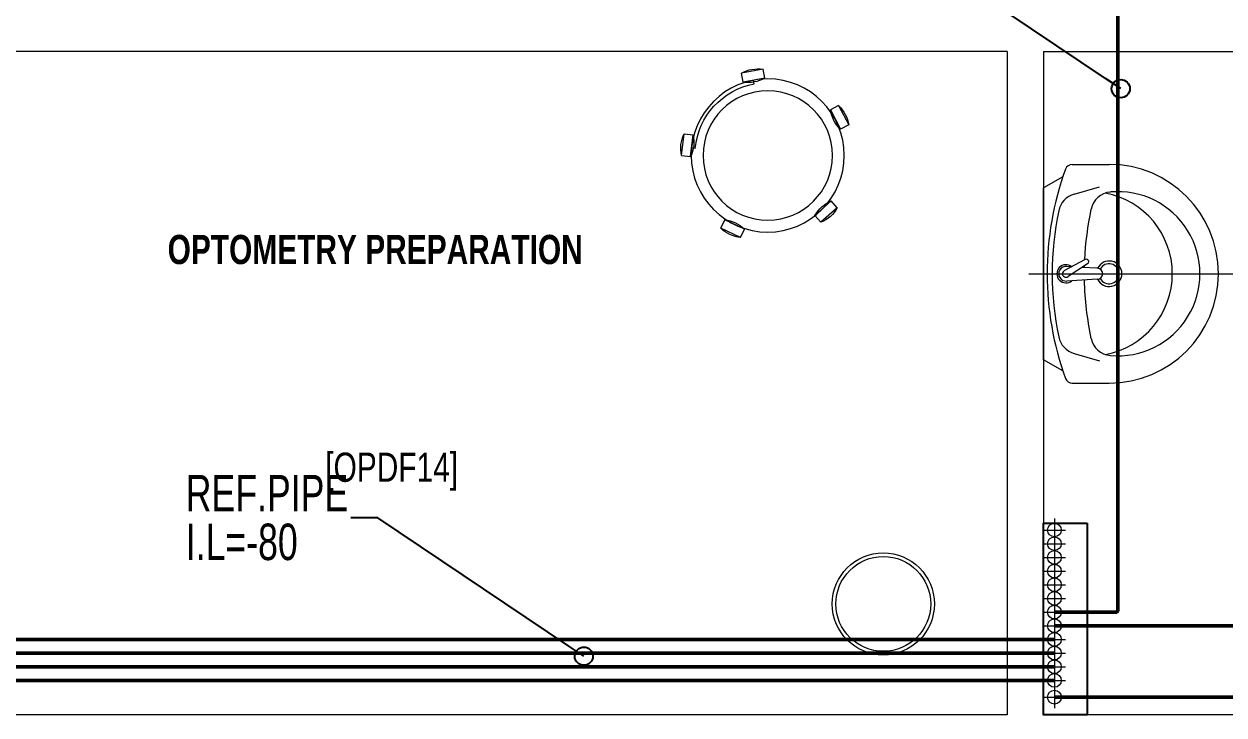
# Model space of a CAD drawing. Header units: millimetres. Extents: x -160614 to 59925, y -157025 to 0.
# Drawn here: x -54349 to -51057, y -111763 to -109868 of the extents above; entities that cross this region are included whole.
import ezdxf
from ezdxf import colors
from ezdxf.entities.mleader import LeaderData, LeaderLine
from ezdxf.math import Vec2, Vec3

# ---------------------------------------------------------------- set-up
doc = ezdxf.new("R2010")
doc.units = ezdxf.units.MM
doc.header["$LTSCALE"] = 8
doc.linetypes.add('AXES', pattern=[50.8, 31.75, -6.35, 6.35, -6.35])
doc.layers.get('0').update_dxf_attribs({"color": 9, "lineweight": 5})
for name, color, linetype, lineweight in [('72_EGR_BASE_TEXT', 9, 'Continuous', 5), ('72_EGR_EQP_TAG', 9, 'Continuous', 5), ('LOADING', 9, 'Continuous', 5), ('SANIT', 9, 'Continuous', 5), ('Walls', 9, 'Continuous', 5)]:
    doc.layers.add(name, color=color, linetype=linetype, lineweight=lineweight)
for name, color, linetype in [('A-EXH', 1, 'Continuous'), ('A-OPEN', 4, 'Continuous'), ('M-TEXT-RP', 7, 'Continuous'), ('REF', 42, 'Continuous'), ('REF-thin', 8, 'Continuous')]:
    doc.layers.add(name, color=color, linetype=linetype)
doc.layers.get('0').off()
doc.layers.get('0').freeze()
doc.styles.add('LEROY100', font='arial.ttf', dxfattribs={"width": 0.7})
doc.styles.add('X3G_ENTITY_9EC9', font='swisscl.ttf', dxfattribs={"height": 0.2})
doc.styles.add('X3G_ENTITY_9F38', font='swisscl.ttf', dxfattribs={"height": 0.2})

# ---------------------------------------------------------------- blocks, each defined once
blk = doc.blocks.new('_Origin')
at = {"color": 0, "linetype": 'ByBlock', "lineweight": -2}
blk.add_line((0, 0), (-1, 0), dxfattribs=at)
blk.add_circle((0, 0), 0.5, dxfattribs=at)
blk = doc.blocks.new('lav-manta 60')
at = {"layer": 'SANIT'}
for p, q in [((0, 0.04), (0, -0.56)), ((-0.2658, -0.0529), (-0.2358, 0)), ((-0.2358, 0), (0.2358, 0)), ((0.2658, -0.0529), (0.2358, 0)), ((-0.015, -0.1473), (-0.0199, -0.064)), ((0.0389, -0.1142), (0.0087, -0.0575)), ((0.0191, -0.077), (0.0199, -0.064)), ((-0.3, -0.0789), (-0.3, -0.18)), ((-0.2185, -0.0841), (-0.2383, -0.1537)), ((0.0274, -0.121), (-0.0078, -0.0673)), ((0.2185, -0.0841), (0.2383, -0.1537)), ((0.3, -0.0789), (0.3, -0.18)), ((0.015, -0.1473), (0.0174, -0.1057))]:
    blk.add_line(p, q, dxfattribs=at)
for centre, radius, start, end in [((0, -0.8557), 0.8457, 70.1771, 109.8229), ((0, -0.8696), 0.8457, 78.1914, 101.8086), ((-0.28, -0.0789), 0.02, 109.8229, 180), ((-0.1608, -0.1006), 0.06, 101.8086, 164.0794), ((0, -0.0617), 0.025, 320.7474, 220.368), ((0, -0.0617), 0.02, 353.2671, 186.682), ((0, -0.0617), 0.00966, 25.4127, 215.9577), ((0.1608, -0.1006), 0.06, 15.9206, 78.1914), ((0.28, -0.0789), 0.02, 0, 70.1771), ((-0.1645, -0.189), 0.06, 102.0883, 174.8142), ((0, -0.9572), 0.8457, 91.1572, 102.0883), ((0, -0.9572), 0.8457, 88.5486, 88.844), ((0.0332, -0.1176), 0.00666, 210.6852, 30.6852), ((0, -0.9572), 0.8457, 77.9117, 87.4274), ((0.1645, -0.189), 0.06, 5.1858, 77.9117), ((0, -0.18), 0.035, 115.3106, 64.6894), ((0, -0.18), 0.0275, 117.1496, 62.8504), ((0, -0.1473), 0.015, 180, 0), ((0, -0.18), 0.3, 180, 0), ((0, -0.2039), 0.2252, 174.8142, 5.1858), ((0, -0.1282), 0.2252, 190.6097, 349.3903)]:
    blk.add_arc(centre, radius, start, end, dxfattribs=at)
blk = doc.blocks.new('WM00001-P')
at = {"layer": 'LOADING'}
for radius in [0.14, 0.13]:
    blk.add_circle((0, 0), radius, dxfattribs=at)
blk = doc.blocks.new('HF10037B-P')
at = {"layer": 'LOADING'}
for p, q in [((0.2459, 0.134), (0.1859, 0.134)), ((0.1859, 0.134), (0.1859, 0.109)), ((0.2459, 0.134), (0.2459, 0.109)), ((0.2459, 0.109), (0.1859, 0.109)), ((0, 0), (-0.0142, -0.0583)), ((0, 0), (0.0243, -0.0059)), ((0.0243, -0.0059), (0.01, -0.0642)), ((0.4071, -0.0094), (0.431, -0.0018)), ((0.4071, -0.0094), (0.4255, -0.0665)), ((0.431, -0.0018), (0.4493, -0.0589)), ((-0.0142, -0.0583), (0.01, -0.0642)), ((0.4069, -0.0417), (0.4165, -0.0387)), ((0.4255, -0.0665), (0.4493, -0.0589)), ((0.0524, -0.2725), (0.0674, -0.2525)), ((0.0674, -0.2525), (0.1154, -0.2885)), ((0.3125, -0.2897), (0.362, -0.2558)), ((0.3761, -0.2764), (0.362, -0.2558)), ((0.0524, -0.2725), (0.1004, -0.3085)), ((0.1004, -0.3085), (0.1154, -0.2885)), ((0.3266, -0.3103), (0.3125, -0.2897)), ((0.3266, -0.3103), (0.3761, -0.2764)), ((0.3267, -0.268), (0.3323, -0.2763))]:
    blk.add_line(p, q, dxfattribs=at)
for radius in [0.21, 0.1775]:
    blk.add_circle((0.2161, -0.1014), radius, dxfattribs=at)
for centre, radius, start, end in [((0.2159, 0.0465), 0.0925, 71.0754, 108.9246), ((0.2159, 0.1965), 0.0925, 251.0754, 288.9246), ((0.0779, -0.0499), 0.0925, 147.3419, 185.1912), ((-0.0678, -0.0143), 0.0925, 327.3419, 5.1912), ((0.4996, -0.0113), 0.0925, 178.8412, 216.6904), ((0.3568, -0.057), 0.0925, 358.8412, 36.6904), ((0.2161, -0.1014), 0.2, 303.6037, 17.3657), ((0.0389, -0.3404), 0.0925, 34.1875, 72.0368), ((0.3867, -0.3449), 0.0925, 105.5121, 143.3614), ((0.1289, -0.2205), 0.0925, 214.1875, 252.0368), ((0.3019, -0.2212), 0.0925, 285.5121, 323.3614)]:
    blk.add_arc(centre, radius, start, end, dxfattribs=at)
blk = doc.blocks.new('1stF')
at = {"layer": 'Walls', "color": 9}
for p, q in [((-51652.3, -109942.6, 0.1), (-55652.3, -109942.6, 0.1)), ((-51652.3, -109942.6, 0.1), (-51652.3, -111762.6, 0.1)), ((-51552.3, -109942.6, 0.1), (-51552.3, -111762.6, 0.1)), ((-51552.3, -109942.6, 0.1), (-50932.3, -109942.6, 0.1)), ((-51652.3, -111762.6, 0.1), (-55652.3, -111762.6, 0.1)), ((-49852.3, -111762.6, 0.1), (-51552.3, -111762.6, 0.1))]:
    blk.add_line(p, q, dxfattribs=at)
at = {"layer": 'LOADING', "color": 9, "extrusion": (-2.79672e-08, -3.6788e-07, -1), "xscale": 1000.000000000001, "yscale": 1000.000000000001, "zscale": 1000.000000000001, "rotation": 62.02830383052903}
blk.add_blockref('HF10037B-P', (52118, -110371.5, 0), dxfattribs=at)
at = {"layer": 'LOADING', "color": 9, "extrusion": (-3.71182e-07, 7.42363e-07, -1), "xscale": -1000.000000000007, "yscale": 1000.000000000007, "zscale": 1000.000000000004, "rotation": 269.9999999975416}
blk.add_blockref('WM00001-P', (51991.8, -111458, -0.1), dxfattribs=at)
at = {"layer": 'SANIT', "color": 9, "xscale": 1000.000000000223, "yscale": 1000.000000000223, "zscale": 1000.000000000223, "rotation": 89.99999999999999}
blk.add_blockref('lav-manta 60', (-51552.3, -110552.6, 0.1), dxfattribs=at)
at = {"layer": '72_EGR_BASE_TEXT', "color": 9, "char_height": 80, "attachment_point": 2}
for s, insert, style in [('{\\fSwis721 LtCn BT|b1|i0|c0|p34;OPTOMETRY PREPARATION}', (-53385.9, -110446, 0.1), 'X3G_ENTITY_9EC9'), ('[OPDF14]', (-53340.6, -111043.1, 0.1), 'X3G_ENTITY_9F38')]:
    blk.add_mtext(s, dxfattribs=dict(at, insert=insert, style=style))
blk = doc.blocks.new('HVACFF')
at = {"layer": 'A-OPEN'}
blk.add_lwpolyline([(-51432.6, -111236.5), (-51432.6, -111762.6), (-51552.3, -111762.6), (-51552.3, -111236.5)], close=True, dxfattribs=at)
blk.add_lwpolyline([(-51432.6, -111236.5), (-51432.6, -111762.6), (-51552.3, -111762.6), (-51552.3, -111236.5)], close=True, dxfattribs=at)
at = {"layer": 'REF', "lineweight": 50}
for p, q in [((-51348.7, -111477.8), (-51348.7, -107532.5)), ((-51522.4, -111480.3), (-51473.7, -111480.3)), ((-51522.4, -111480.3), (-51351.2, -111480.3)), ((-51522.4, -111517.8), (-48090.2, -111517.8)), ((-51522.4, -111517.8), (-48090.2, -111517.8)), ((-51522.4, -111555.3), (-55559.5, -111555.3)), ((-51522.4, -111555.3), (-55559.5, -111555.3)), ((-51522.4, -111592.8), (-55812.1, -111592.8)), ((-51522.4, -111592.8), (-55812.1, -111592.8)), ((-51522.4, -111630.3), (-55910.1, -111630.3)), ((-51522.4, -111630.3), (-55910.1, -111630.3)), ((-51522.4, -111667.8), (-55575.9, -111667.8)), ((-51522.4, -111667.8), (-55575.9, -111667.8)), ((-51522.4, -111713.7), (-50117, -111713.7)), ((-51522.4, -111713.7), (-50117, -111713.7))]:
    blk.add_line(p, q, dxfattribs=at)
at = {"layer": 'REF', "linetype": 'Continuous', "lineweight": 15, "ltscale": 1.02}
for centre in [(-51522.4, -111255.3), (-51522.4, -111255.3), (-51522.4, -111292.8), (-51522.4, -111292.8), (-51522.4, -111330.3), (-51522.4, -111330.3), (-51522.4, -111367.8), (-51522.4, -111367.8), (-51522.4, -111405.3), (-51522.4, -111405.3), (-51522.4, -111442.8), (-51522.4, -111442.8), (-51522.4, -111480.3), (-51522.4, -111480.3), (-51522.4, -111517.8), (-51522.4, -111517.8), (-51522.4, -111555.3), (-51522.4, -111555.3), (-51522.4, -111592.8), (-51522.4, -111592.8), (-51522.4, -111630.3), (-51522.4, -111630.3), (-51522.4, -111667.8), (-51522.4, -111667.8), (-51522.4, -111713.7), (-51522.4, -111713.7)]:
    blk.add_circle(centre, 18.8, dxfattribs=at)
at = {"layer": 'REF', "lineweight": 50}
blk.add_arc((-51351.2, -111477.8), 2.5, 270, 0, dxfattribs=at)
at = {"layer": 'REF-thin', "linetype": 'AXES', "lineweight": 20, "ltscale": 1.02}
for p, q in [((-51522.4, -111223.3), (-51522.4, -111283.3)), ((-51522.4, -111223.3), (-51522.4, -111283.3)), ((-51522.4, -111225.3), (-51522.4, -111285.3)), ((-51522.4, -111225.3), (-51522.4, -111285.3)), ((-51552.4, -111255.3), (-51492.4, -111255.3)), ((-51552.4, -111255.3), (-51492.4, -111255.3)), ((-51522.4, -111262.8), (-51522.4, -111322.8)), ((-51522.4, -111262.8), (-51522.4, -111322.8)), ((-51552.4, -111292.8), (-51492.4, -111292.8)), ((-51552.4, -111292.8), (-51492.4, -111292.8)), ((-51522.4, -111300.3), (-51522.4, -111360.3)), ((-51522.4, -111300.3), (-51522.4, -111360.3)), ((-51552.4, -111330.3), (-51492.4, -111330.3)), ((-51552.4, -111330.3), (-51492.4, -111330.3)), ((-51522.4, -111337.8), (-51522.4, -111397.8)), ((-51522.4, -111337.8), (-51522.4, -111397.8)), ((-51552.4, -111367.8), (-51492.4, -111367.8)), ((-51552.4, -111367.8), (-51492.4, -111367.8)), ((-51522.4, -111375.3), (-51522.4, -111435.3)), ((-51522.4, -111375.3), (-51522.4, -111435.3)), ((-51552.4, -111405.3), (-51492.4, -111405.3)), ((-51552.4, -111405.3), (-51492.4, -111405.3)), ((-51522.4, -111412.8), (-51522.4, -111472.8)), ((-51522.4, -111412.8), (-51522.4, -111472.8)), ((-51552.4, -111442.8), (-51492.4, -111442.8)), ((-51552.4, -111442.8), (-51492.4, -111442.8)), ((-51522.4, -111448.3), (-51522.4, -111508.3)), ((-51522.4, -111448.3), (-51522.4, -111508.3)), ((-51522.4, -111450.3), (-51522.4, -111510.3)), ((-51522.4, -111450.3), (-51522.4, -111510.3)), ((-51552.4, -111480.3), (-51492.4, -111480.3)), ((-51552.4, -111480.3), (-51492.4, -111480.3)), ((-51522.4, -111487.8), (-51522.4, -111547.8)), ((-51522.4, -111487.8), (-51522.4, -111547.8)), ((-51552.4, -111517.8), (-51492.4, -111517.8)), ((-51552.4, -111517.8), (-51492.4, -111517.8)), ((-51522.4, -111525.3), (-51522.4, -111585.3)), ((-51522.4, -111525.3), (-51522.4, -111585.3)), ((-51552.4, -111555.3), (-51492.4, -111555.3)), ((-51552.4, -111555.3), (-51492.4, -111555.3)), ((-51522.4, -111562.8), (-51522.4, -111622.8)), ((-51522.4, -111562.8), (-51522.4, -111622.8)), ((-51552.4, -111592.8), (-51492.4, -111592.8)), ((-51552.4, -111592.8), (-51492.4, -111592.8)), ((-51522.4, -111600.3), (-51522.4, -111660.3)), ((-51522.4, -111600.3), (-51522.4, -111660.3)), ((-51552.4, -111630.3), (-51492.4, -111630.3)), ((-51552.4, -111630.3), (-51492.4, -111630.3)), ((-51522.4, -111637.8), (-51522.4, -111697.8)), ((-51522.4, -111637.8), (-51522.4, -111697.8)), ((-51552.4, -111667.8), (-51492.4, -111667.8)), ((-51552.4, -111667.8), (-51492.4, -111667.8)), ((-51522.4, -111646.2), (-51522.4, -111706.2)), ((-51522.4, -111646.2), (-51522.4, -111706.2)), ((-51522.4, -111683.7), (-51522.4, -111743.7)), ((-51522.4, -111683.7), (-51522.4, -111743.7)), ((-51552.4, -111713.7), (-51492.4, -111713.7)), ((-51552.4, -111713.7), (-51492.4, -111713.7))]:
    blk.add_line(p, q, dxfattribs=at)
at = {"layer": 'M-TEXT-RP', "lineweight": 15}
ml = blk.add_multileader_mtext('Standard', dxfattribs=at)
ml.set_content('\\A1;REF.PIPE{\\H0.99997x;\\P\\A0;\\H1.00003x;\\C1;I.L=-80}', color=256, style='LEROY100')
ml.set_leader_properties()
ml.set_arrow_properties(name='ORIGIN')
ml.build(insert=Vec2(0, 0))
ml.multileader.update_dxf_attribs({"text_left_attachment_type": 2, "text_right_attachment_type": 2, "dogleg_length": 277.5, "arrow_head_size": 50})
ctx = ml.context
ctx.base_point, ctx.char_height, ctx.arrow_head_size, ctx.landing_gap_size, ctx.plane_origin = Vec3(-52452.6, -109665.6), 100, 50, 20, Vec3(-51469, -106138.2)
ctx.left_attachment, ctx.right_attachment = 2, 2
notes = []
notes.append((ctx, [(1, (1, 1, 0), (-51905.6, -109665.6), (-1, 0), 74.3, [(0, [(-51340.4, -110044.8)], 0, [])])]))
ctx.mtext.insert, ctx.mtext.width, ctx.mtext.line_spacing_factor, ctx.mtext.flow_direction = Vec3(-52432.6, -109547.9), 43.984, 0.8, 5
ml = blk.add_multileader_mtext('Standard', dxfattribs=at)
ml.set_content('\\A1;REF.PIPE{\\H0.99997x;\\P\\A0;\\H1.00003x;\\C1;I.L=-80}', color=256, style='LEROY100')
ml.set_leader_properties()
ml.set_arrow_properties(name='ORIGIN')
ml.build(insert=Vec2(0, 0))
ml.multileader.update_dxf_attribs({"text_left_attachment_type": 2, "text_right_attachment_type": 2, "dogleg_length": 277.5, "arrow_head_size": 50})
ctx = ml.context
ctx.base_point, ctx.char_height, ctx.arrow_head_size, ctx.landing_gap_size, ctx.plane_origin = Vec3(-52452.6, -109665.6), 100, 50, 20, Vec3(-51469, -106138.2)
ctx.left_attachment, ctx.right_attachment = 2, 2
notes.append((ctx, [(1, (1, 1, 0), (-51905.6, -109665.6), (-1, 0), 74.3, [(0, [(-51340.4, -110044.8)], 0, [])])]))
ctx.mtext.insert, ctx.mtext.width, ctx.mtext.line_spacing_factor, ctx.mtext.flow_direction = Vec3(-52432.6, -109547.9), 43.984, 0.8, 5
ml = blk.add_multileader_mtext('Standard', dxfattribs=at)
ml.set_content('\\A1;REF.PIPE{\\H0.99997x;\\P\\A0;\\H1.00003x;\\C1;I.L=-80}', color=256, style='LEROY100')
ml.set_leader_properties()
ml.set_arrow_properties(name='ORIGIN')
ml.build(insert=Vec2(0, 0))
ml.multileader.update_dxf_attribs({"text_left_attachment_type": 2, "text_right_attachment_type": 2, "dogleg_length": 277.5, "arrow_head_size": 50})
ctx = ml.context
ctx.base_point, ctx.char_height, ctx.arrow_head_size, ctx.landing_gap_size, ctx.plane_origin = Vec3(-53925.5, -111222.1), 100, 50, 20, Vec3(-52941.9, -107694.7)
ctx.left_attachment, ctx.right_attachment = 2, 2
notes.append((ctx, [(1, (1, 1, 0), (-53378.5, -111222.1), (-1, 0), 74.3, [(0, [(-52813.3, -111601.3)], 0, [])])]))
ctx.mtext.insert, ctx.mtext.width, ctx.mtext.line_spacing_factor, ctx.mtext.flow_direction = Vec3(-53905.5, -111104.4), 43.984, 0.8, 5
ml = blk.add_multileader_mtext('Standard', dxfattribs=at)
ml.set_content('\\A1;REF.PIPE{\\H0.99997x;\\P\\A0;\\H1.00003x;\\C1;I.L=-80}', color=256, style='LEROY100')
ml.set_leader_properties()
ml.set_arrow_properties(name='ORIGIN')
ml.build(insert=Vec2(0, 0))
ml.multileader.update_dxf_attribs({"text_left_attachment_type": 2, "text_right_attachment_type": 2, "dogleg_length": 277.5, "arrow_head_size": 50})
ctx = ml.context
ctx.base_point, ctx.char_height, ctx.arrow_head_size, ctx.landing_gap_size, ctx.plane_origin = Vec3(-53925.5, -111222.1), 100, 50, 20, Vec3(-52941.9, -107694.7)
ctx.left_attachment, ctx.right_attachment = 2, 2
notes.append((ctx, [(1, (1, 1, 0), (-53378.5, -111222.1), (-1, 0), 74.3, [(0, [(-52813.3, -111601.3)], 0, [])])]))
ctx.mtext.insert, ctx.mtext.width, ctx.mtext.line_spacing_factor, ctx.mtext.flow_direction = Vec3(-53905.5, -111104.4), 43.984, 0.8, 5
for ctx, leaders in notes:
    for number, flags, end, landing, length, lines in leaders:
        leader = LeaderData()
        leader.index, (leader.has_last_leader_line, leader.has_dogleg_vector, leader.attachment_direction) = number, flags
        leader.last_leader_point, leader.dogleg_vector, leader.dogleg_length = Vec3(end), Vec3(landing), length
        for number, points, colour, breaks in lines:
            line = LeaderLine()
            line.index, line.vertices, line.color, line.breaks = number, Vec3.list(points), colors.encode_raw_color(colour), breaks
            leader.lines.append(line)
        ctx.leaders.append(leader)

msp = doc.modelspace()

# ---------------------------------------------------------------- block references
at = {"layer": '72_EGR_EQP_TAG'}
msp.add_blockref('1stF', (0, 0), dxfattribs=at)
at = {"layer": 'A-EXH'}
msp.add_blockref('HVACFF', (0, 0), dxfattribs=at)

doc.saveas('drawing.dxf')
